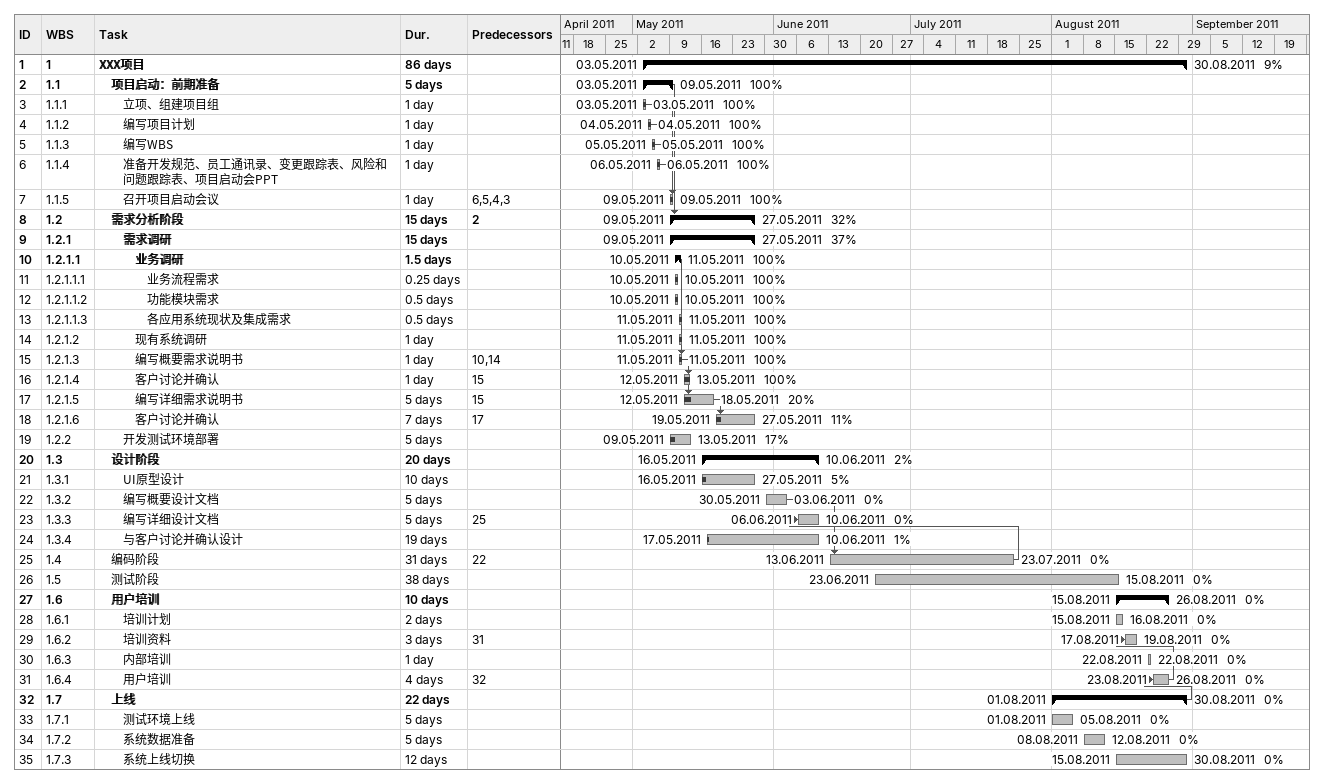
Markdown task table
| ID | WBS | Task | Duration | Start | Finish | Predecessors | % complete |
|---|---|---|---|---|---|---|---|
| 1 | 1 | **XXX项目** | 86d | 2011-05-03 | 2011-08-30 |  | 9 |
| 2 | 1.1 | **项目启动：前期准备** | 5d | 2011-05-03 | 2011-05-09 |  | 100 |
| 3 | 1.1.1 | 立项、组建项目组 | 1d | 2011-05-03 | 2011-05-03 |  | 100 |
| 4 | 1.1.2 | 编写项目计划 | 1d | 2011-05-04 | 2011-05-04 |  | 100 |
| 5 | 1.1.3 | 编写WBS | 1d | 2011-05-05 | 2011-05-05 |  | 100 |
| 6 | 1.1.4 | 准备开发规范、员工通讯录、变更跟踪表、风险和问题跟踪表、项目启动会PPT | 1d | 2011-05-06 | 2011-05-06 |  | 100 |
| 7 | 1.1.5 | 召开项目启动会议 | 1d | 2011-05-09 | 2011-05-09 | 6, 5, 4, 3 | 100 |
| 8 | 1.2 | **需求分析阶段** | 15d | 2011-05-09 | 2011-05-27 | 2 | 32 |
| 9 | 1.2.1 | **需求调研** | 15d | 2011-05-09 | 2011-05-27 |  | 37 |
| 10 | 1.2.1.1 | **业务调研** | 1.5d | 2011-05-10 | 2011-05-11 |  | 100 |
| 11 | 1.2.1.1.1 | 业务流程需求 | 0.25d | 2011-05-10 | 2011-05-10 |  | 100 |
| 12 | 1.2.1.1.2 | 功能模块需求 | 0.5d | 2011-05-10 | 2011-05-10 |  | 100 |
| 13 | 1.2.1.1.3 | 各应用系统现状及集成需求 | 0.5d | 2011-05-11 | 2011-05-11 |  | 100 |
| 14 | 1.2.1.2 | 现有系统调研 | 1d | 2011-05-11 | 2011-05-11 |  | 100 |
| 15 | 1.2.1.3 | 编写概要需求说明书 | 1d | 2011-05-11 | 2011-05-11 | 10, 14 | 100 |
| 16 | 1.2.1.4 | 客户讨论并确认 | 1d | 2011-05-12 | 2011-05-13 | 15 | 100 |
| 17 | 1.2.1.5 | 编写详细需求说明书 | 5d | 2011-05-12 | 2011-05-18 | 15 | 20 |
| 18 | 1.2.1.6 | 客户讨论并确认 | 7d | 2011-05-19 | 2011-05-27 | 17 | 11 |
| 19 | 1.2.2 | 开发测试环境部署 | 5d | 2011-05-09 | 2011-05-13 |  | 17 |
| 20 | 1.3 | **设计阶段** | 20d | 2011-05-16 | 2011-06-10 |  | 2 |
| 21 | 1.3.1 | UI原型设计 | 10d | 2011-05-16 | 2011-05-27 |  | 5 |
| 22 | 1.3.2 | 编写概要设计文档 | 5d | 2011-05-30 | 2011-06-03 |  | 0 |
| 23 | 1.3.3 | 编写详细设计文档 | 5d | 2011-06-06 | 2011-06-10 | 25 | 0 |
| 24 | 1.3.4 | 与客户讨论并确认设计 | 19d | 2011-05-17 | 2011-06-10 |  | 1 |
| 25 | 1.4 | 编码阶段 | 31d | 2011-06-13 | 2011-07-23 | 22 | 0 |
| 26 | 1.5 | 测试阶段 | 38d | 2011-06-23 | 2011-08-15 |  | 0 |
| 27 | 1.6 | **用户培训** | 10d | 2011-08-15 | 2011-08-26 |  | 0 |
| 28 | 1.6.1 | 培训计划 | 2d | 2011-08-15 | 2011-08-16 |  | 0 |
| 29 | 1.6.2 | 培训资料 | 3d | 2011-08-17 | 2011-08-19 | 31 | 0 |
| 30 | 1.6.3 | 内部培训 | 1d | 2011-08-22 | 2011-08-22 |  | 0 |
| 31 | 1.6.4 | 用户培训 | 4d | 2011-08-23 | 2011-08-26 | 32 | 0 |
| 32 | 1.7 | **上线** | 22d | 2011-08-01 | 2011-08-30 |  | 0 |
| 33 | 1.7.1 | 测试环境上线 | 5d | 2011-08-01 | 2011-08-05 |  | 0 |
| 34 | 1.7.2 | 系统数据准备 | 5d | 2011-08-08 | 2011-08-12 |  | 0 |
| 35 | 1.7.3 | 系统上线切换 | 12d | 2011-08-15 | 2011-08-30 |  | 0 |
